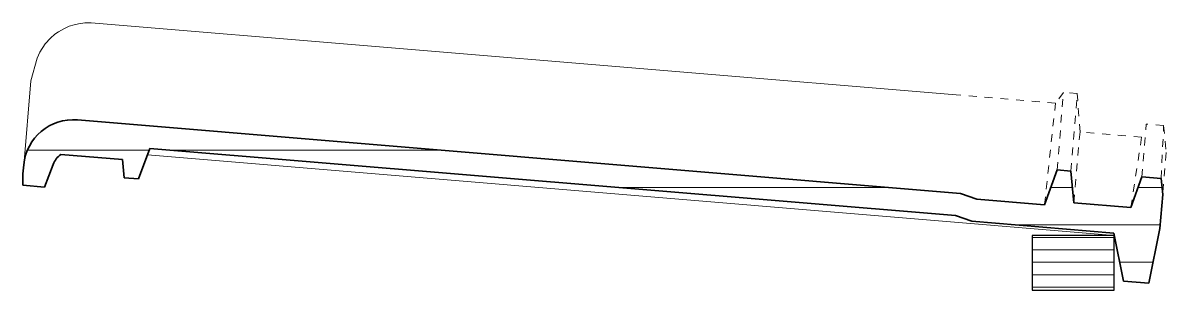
# Model space of a CAD drawing. Header units: metres. Extents: x -406 to 54, y 0 to 107.
import ezdxf

# ---------------------------------------------------------------- set-up
doc = ezdxf.new("R2010")
doc.units = ezdxf.units.M
doc.linetypes.add('Dash', pattern=[6.35, 3.175, -3.175])
doc.layers.add('A-DETL-GENF', color=92, linetype='Continuous', lineweight=18)
doc.layers.add('A-DETL-GENF-HDLN', color=1, linetype='Dash', lineweight=18)

# ---------------------------------------------------------------- blocks, each defined once
blk = doc.blocks.new('47 dakpan F12U ver - standaard-1591653-00_0 Basismaterialen')
at = {"layer": 'A-DETL-GENF', "lineweight": 13}
h = blk.add_hatch(dxfattribs=at)
h.set_pattern_fill('FP_115', color=256, style=0, pattern_type=2)
h.set_pattern_definition([(0, (6144.226, -4623.796), (0, 15), [])])
h.paths.add_polyline_path([(-405.51, 42.12), (-396.79, 41.4), (-393.3, 50.51), (-392.56, 52.04), (-391.52, 53.38), (-390.23, 54.47), (-365.48, 52.42), (-364.81, 45.14), (-359.03, 44.66), (-354.54, 56.93), (-30.74, 30.01), (-24.2, 27.66), (32.82, 22.92), (36.68, 3.63), (46.86, 2.78), (51.29, 24.79), (52.43, 38.45), (51.84, 44.82), (44.07, 45.46), (39.67, 33.18), (16.7, 35.09), (15.53, 47.83), (10, 48.29), (4.96, 34.26), (-22.27, 36.53), (-28.82, 38.88), (-383.59, 68.37), (-388.77, 68.13), (-393.72, 66.56), (-398.09, 63.77), (-401.6, 59.96), (-404.01, 55.36), (-405.16, 50.3), (-405.46, 46.71)])
h = blk.add_hatch(dxfattribs=at)
h.set_pattern_fill('FP_116', color=256, style=0, pattern_type=2)
h.set_pattern_definition([(0, (6144.226, -4623.796), (0, 5), [])])
h.paths.add_polyline_path([(0, 0), (33, 0), (33, 22), (0, 22)])
at = {"layer": 'A-DETL-GENF'}
for p, q in [((-386.92, 106.02), (-388.75, 105.13)), ((-384.96, 106.56), (-386.92, 106.02)), ((-383.14, 106.98), (-384.96, 106.56)), ((-380.56, 107.32), (-383.14, 106.98)), ((-378.13, 107.35), (-380.56, 107.32)), ((-30.49, 78.45), (-378.13, 107.35)), ((-394.4, 101.21), (-396.5, 98.91)), ((-392.72, 102.76), (-394.4, 101.21)), ((-391.19, 103.75), (-392.72, 102.76)), ((-388.75, 105.13), (-391.19, 103.75)), ((-396.5, 98.91), (-398.7, 95.56)), ((-399.8, 93.19), (-402.35, 84.08)), ((-398.7, 95.56), (-399.8, 93.19)), ((-405.18, 50.1), (-402.35, 84.08)), ((33, 22), (-355.5, 54.3))]:
    blk.add_line(p, q, dxfattribs=at)
at = {"layer": 'A-DETL-GENF', "lineweight": 35}
for p, q in [((-28.82, 38.88), (-383.59, 68.37)), ((-359.03, 44.66), (-354.54, 56.93)), ((-354.54, 56.93), (-30.74, 30.01)), ((-390.23, 54.47), (-365.48, 52.42)), ((-365.48, 52.42), (-364.81, 45.14)), ((-405.46, 46.71), (-405.51, 42.12)), ((-405.16, 50.3), (-405.46, 46.71)), ((-396.79, 41.4), (-393.3, 50.51)), ((10, 48.29), (4.96, 34.26)), ((15.53, 47.83), (10, 48.29)), ((16.7, 35.09), (15.53, 47.83)), ((-405.51, 42.12), (-396.79, 41.4)), ((-364.81, 45.14), (-359.03, 44.66)), ((44.07, 45.46), (39.67, 33.18)), ((51.84, 44.82), (44.07, 45.46)), ((52.43, 38.45), (51.84, 44.82)), ((-22.27, 36.53), (-28.82, 38.88)), ((51.29, 24.79), (52.43, 38.45)), ((4.96, 34.26), (-22.27, 36.53)), ((39.67, 33.18), (16.7, 35.09)), ((-30.74, 30.01), (-24.2, 27.66)), ((-24.2, 27.66), (32.82, 22.92)), ((46.86, 2.78), (51.29, 24.79)), ((32.82, 22.92), (36.68, 3.63)), ((36.68, 3.63), (46.86, 2.78))]:
    blk.add_line(p, q, dxfattribs=at)
at = {"layer": 'A-DETL-GENF', "lineweight": 25}
for p, q in [((33, 22), (0, 22)), ((0, 22), (0, 0)), ((33, 0), (33, 22)), ((0, 0), (33, 0))]:
    blk.add_line(p, q, dxfattribs=at)
at = {"layer": 'A-DETL-GENF', "lineweight": 35}
for centre, radius, start, end in [((-385.25, 48.44), 20, 85.2477, 174.6624), ((-385.68, 47.78), 8.09, 124.1619, 160.2636)]:
    blk.add_arc(centre, radius, start, end, dxfattribs=at)
at = {"layer": 'A-DETL-GENF-HDLN'}
for p, q in [((9.37, 75.14), (-30.49, 78.45)), ((12.59, 79.42), (9.37, 75.14)), ((10, 48.29), (12.59, 79.42)), ((18.12, 78.96), (12.59, 79.42)), ((15.53, 47.84), (18.12, 78.96)), ((19.22, 63.56), (18.12, 78.96)), ((4.96, 34.27), (9.37, 75.14)), ((44.07, 45.46), (45.84, 66.72)), ((52.82, 66.14), (45.84, 66.72)), ((51.84, 44.82), (52.82, 66.14)), ((52.82, 66.14), (53.82, 55.22)), ((16.7, 35.09), (19.22, 63.56)), ((43.95, 61.46), (19.22, 63.56)), ((39.67, 33.18), (43.95, 61.46)), ((53.82, 55.22), (52.43, 38.45))]:
    blk.add_line(p, q, dxfattribs=at)

msp = doc.modelspace()

# ---------------------------------------------------------------- block references
msp.add_blockref('47 dakpan F12U ver - standaard-1591653-00_0 Basismaterialen', (0, 0))

doc.saveas('drawing.dxf')
